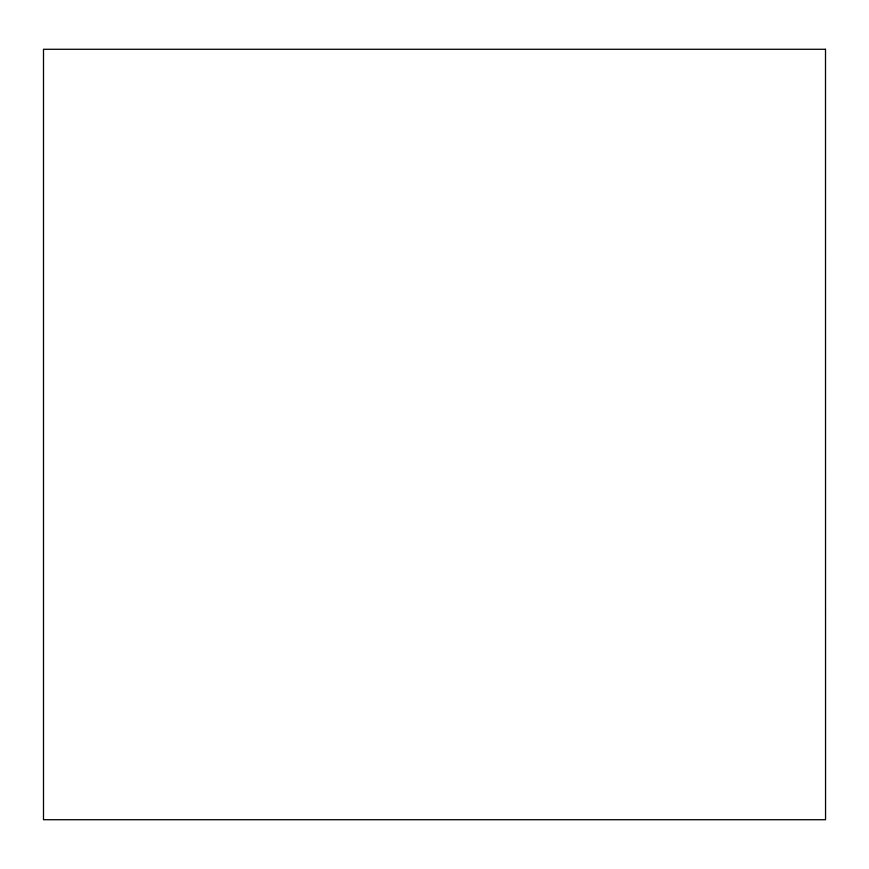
<?xml version="1.0" encoding="UTF-8"?>
<svg xmlns="http://www.w3.org/2000/svg" width="869" height="869" viewBox="0 0 869 869"><rect width="100%" height="100%" fill="white"/><g stroke="black" fill="none" stroke-linecap="round" stroke-linejoin="round"><path stroke-width="1.3" d="M825.507 49.283L43.493 49.283L43.493 819.717L825.55 819.717L825.507 49.283"/></g></svg>
